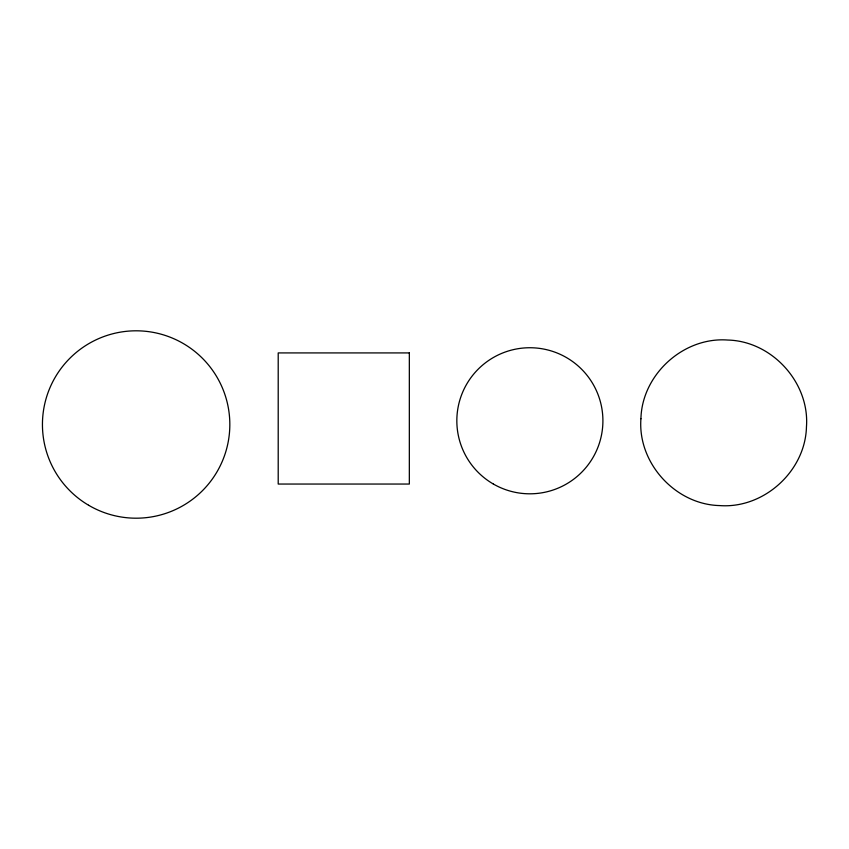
<?xml version="1.0" encoding="UTF-8"?>
<svg xmlns="http://www.w3.org/2000/svg" width="849" height="849" viewBox="0 0 849 849"><rect width="100%" height="100%" fill="white"/><g stroke="black" fill="none" stroke-linecap="round" stroke-linejoin="round"><path stroke-width="1.27" d="M640.921 418.748C637.567 462.949 675.358 504.518 719.623 505.579C763.824 508.933 805.393 471.131 806.454 426.877C809.797 382.666 772.006 341.096 727.752 340.046C683.541 336.692 641.971 374.483 640.921 418.748M409.335 352.919L278.207 352.919L278.207 484.047L409.335 484.047L409.335 352.919M88.583 505.229A93.687 93.687 0 0 0 229.824 425.317A93.687 93.687 0 0 0 90.005 342.954A93.687 93.687 0 0 0 88.583 505.229M493.354 484.026A73.035 73.035 0 0 0 602.907 420.775A73.035 73.035 0 0 0 493.354 357.525A73.035 73.035 0 0 0 493.354 484.026"/></g></svg>
